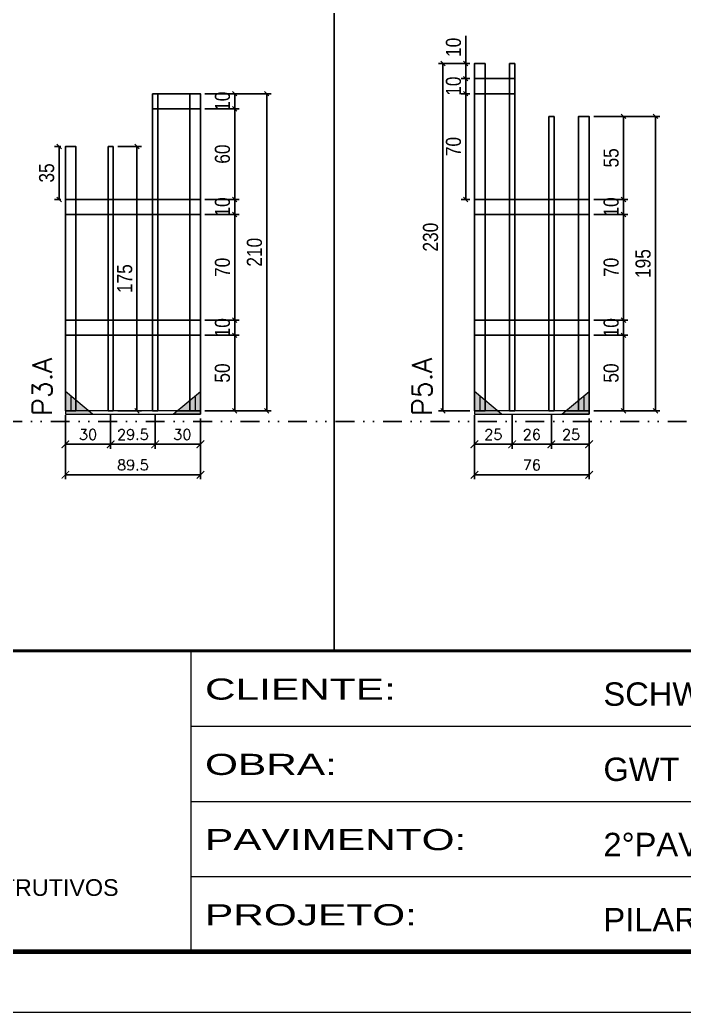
# Model space of a CAD drawing. Extents: x 13770 to 23315, y 867 to 16997.
# Drawn here: x 16296 to 16737, y 7758 to 8416 of the extents above; entities that cross this region are included whole.
import ezdxf

# ---------------------------------------------------------------- set-up
doc = ezdxf.new("R2010")
doc.units = 0
for name, pattern in [('CONTINUO', [0]), ('DASHED', [0.75, 0.5, -0.25]), ('DIVIDE2', [0.625, 0.25, -0.125, 0, -0.125, 0, -0.125]), ('HIDDEN', [0.375, 0.25, -0.125])]:
    doc.linetypes.add(name, pattern=pattern)
for name, color, linetype in [('COTA', 241, 'Continuous'), ('Nível', 160, 'Continuous'), ('SARR_2.2x10', 60, 'Continuous'), ('SARR_3.5x7', 81, 'Continuous'), ('SARR_7x7', 40, 'Continuous'), ('Texto Nível', 251, 'Continuous')]:
    doc.layers.add(name, color=color, linetype=linetype)
for name, color, linetype, lineweight in [('Folhas', 255, 'Continuous', 9), ('Madeira', 126, 'Continuous', 18), ('Sarr 2.2x7', 40, 'Continuous', 9), ('SARRAFO DE PRESSAO', 251, 'DASHED', 9), ('Texto Seção', 7, 'Continuous', 15)]:
    doc.layers.add(name, color=color, linetype=linetype, lineweight=lineweight)
doc.styles.add('ARIAL', font='arial.ttf')
doc.styles.add('COTA TECNICA', font='techl___.ttf', dxfattribs={"height": 10})
doc.styles.add('REGUA-120', font='ROMANS.shx', dxfattribs={"height": 15})
doc.styles.add('ROMANS', font='romans.shx')
doc.styles.add('Tecnologia', font='')
doc.styles.get('Tecnologia').set_extended_font_data('Forgotten Futurist')
doc.dimstyles.new('Cota Paínel', dxfattribs={"dimtxt": 7, "dimasz": 5, "dimexe": 3, "dimexo": 3, "dimgap": 3, "dimtad": 1, "dimdec": 1, "dimzin": 12, "dimdsep": 46, "dimtxsty": 'ROMANS', "dimblk": 'ARCHTICK', "dimcen": 0, "dimclrd": 4, "dimclre": 4, "dimclrt": 1, "dimadec": 1, "dimazin": 3, "dimtfac": 1, "dimtdec": 1, "dimtmove": 0, "dimatfit": 3, "dimldrblk": 'OBLIQUE', "dimfxl": 1, "dimtolj": 1, "dimtzin": 12, "dimarcsym": 0})
doc.dimstyles.new('PAINEL', dxfattribs={"dimtxt": 10, "dimasz": 3, "dimexe": 3, "dimexo": 3, "dimgap": 3, "dimtad": 1, "dimdec": 1, "dimzin": 12, "dimdsep": 46, "dimtxsty": 'COTA TECNICA', "dimblk1": 'OBLIQUE', "dimblk2": 'OBLIQUE', "dimsah": 1, "dimcen": 0.9, "dimclrd": 4, "dimclre": 4, "dimclrt": 240, "dimadec": 1, "dimazin": 3, "dimtfac": 1, "dimtdec": 1, "dimtmove": 0, "dimatfit": 3, "dimfxl": 1, "dimtolj": 1, "dimtzin": 12, "dimarcsym": 0})

# ---------------------------------------------------------------- blocks, each defined once
blk = doc.blocks.new('9999999999')
at = {"color": 30, "linetype": 'CONTINUO'}
for p, q in [((98564.56, 34230.21), (98564.56, 34429.45)), ((98564.56, 34379.64), (99583.98, 34379.64)), ((98564.56, 34329.83), (99487.98, 34329.83)), ((98564.56, 34280.02), (99487.98, 34280.02))]:
    blk.add_line(p, q, dxfattribs=at)
at = {"color": 30, "linetype": 'CONTINUO', "const_width": 2}
blk.add_lwpolyline([(99583.98, 34230.21), (99583.98, 34414.45, 0.414214), (99568.98, 34429.45), (98228.98, 34429.45, 0.414214), (98213.98, 34414.45), (98213.98, 34245.21, 0.414214), (98228.98, 34230.21), (99583.98, 34230.21)], format="xyb", dxfattribs=at)
at = {"layer": 'Folhas'}
blk.add_lwpolyline([(98138.98, 34190.21), (99623.98, 34190.21), (99623.98, 35240.21), (98138.98, 35240.21)], close=True, dxfattribs=at)
at = {"layer": 'Folhas', "color": 30, "const_width": 3}
blk.add_lwpolyline([(98213.98, 34230.21), (99583.98, 34230.21), (99583.98, 35200.21), (98213.98, 35200.21)], close=True, dxfattribs=at)
at = {"color": 7, "linetype": 'Continuous', "ltscale": 5, "style": 'ARIAL'}
for s, height, p in [('SCHWARTZ', 15.483, (98837.68, 34393.13)), ('GWT', 15.483, (98837.68, 34343.32)), ('2°PAVIMENTO', 15.4829, (98837.68, 34293.51)), ('NOVA SISTEMAS CONSTRUTIVOS', 11.0592, (98263.19, 34267.21)), ('PILARES', 15.483, (98837.68, 34243.7))]:
    blk.add_text(s, height=height, dxfattribs=at).set_placement(p)
at = {"layer": 'Folhas', "color": 7, "style": 'Tecnologia', "width": 1.5}
for s, p in [('CLIENTE:', (98573.65, 34397.17)), ('OBRA:', (98573.65, 34347.31)), ('PAVIMENTO:', (98573.65, 34297.5)), ('PROJETO:', (98573.65, 34247.69))]:
    blk.add_text(s, height=14, dxfattribs=at).set_placement(p)
blk = doc.blocks.new('_ArchTick')
at = {"color": 0, "linetype": 'ByBlock', "const_width": 0.15}
blk.add_lwpolyline([(-0.5, -0.5), (0.5, 0.5)], dxfattribs=at)
blk = doc.blocks.new('*D890')
at = {"layer": 'COTA', "color": 4, "lineweight": -2, "transparency": 16777216}
for p, q in [((16326.66, 8138.58), (16326.66, 8111.4)), ((16416.16, 8138.58), (16416.16, 8111.4)), ((16416.16, 8114.4), (16326.66, 8114.4))]:
    blk.add_line(p, q, dxfattribs=at)
at = {"layer": 'Defpoints', "color": 0, "transparency": 16777216}
for p in [(16326.66, 8141.58), (16416.16, 8141.58), (16326.66, 8114.4)]:
    blk.add_point(p, dxfattribs=at)
at = {"layer": 'COTA', "color": 4, "lineweight": -2, "transparency": 16777216, "xscale": 5, "yscale": 5, "zscale": 5, "rotation": 180}
blk.add_blockref('_ArchTick', (16326.66, 8114.4), dxfattribs=at)
at = {"layer": 'COTA', "color": 4, "lineweight": -2, "transparency": 16777216, "xscale": 5, "yscale": 5, "zscale": 5}
blk.add_blockref('_ArchTick', (16416.16, 8114.4), dxfattribs=at)
at = {"layer": 'COTA', "color": 1, "transparency": 16777216, "insert": (16371.41, 8120.9), "char_height": 7, "attachment_point": 5, "style": 'ROMANS'}
blk.add_mtext('\\A1;89.5', dxfattribs=at)
blk = doc.blocks.new('_Oblique')
at = {"color": 0, "linetype": 'ByBlock', "lineweight": -2}
blk.add_line((-0.5, -0.5), (0.5, 0.5), dxfattribs=at)
blk = doc.blocks.new('*D891')
at = {"layer": 'COTA', "color": 4, "lineweight": -2, "transparency": 16777216}
for p, q in [((16386.16, 8153.78), (16386.16, 8131.58)), ((16416.16, 8151.58), (16416.16, 8131.58)), ((16386.16, 8134.58), (16416.16, 8134.58))]:
    blk.add_line(p, q, dxfattribs=at)
at = {"layer": 'Defpoints', "color": 0, "transparency": 16777216}
for p in [(16386.16, 8156.78), (16416.16, 8154.58), (16416.16, 8134.58)]:
    blk.add_point(p, dxfattribs=at)
at = {"layer": 'COTA', "color": 4, "lineweight": -2, "transparency": 16777216, "xscale": 5, "yscale": 5, "zscale": 5, "rotation": 180}
blk.add_blockref('_ArchTick', (16386.16, 8134.58), dxfattribs=at)
at = {"layer": 'COTA', "color": 4, "lineweight": -2, "transparency": 16777216, "xscale": 5, "yscale": 5, "zscale": 5}
blk.add_blockref('_ArchTick', (16416.16, 8134.58), dxfattribs=at)
at = {"layer": 'COTA', "color": 1, "transparency": 16777216, "insert": (16404.16, 8141.08), "char_height": 7, "attachment_point": 5, "style": 'ROMANS'}
blk.add_mtext('\\A1;30', dxfattribs=at)
blk = doc.blocks.new('*D892')
at = {"layer": 'COTA', "color": 4, "lineweight": -2, "transparency": 16777216}
for p, q in [((16326.66, 8153.78), (16326.66, 8131.58)), ((16356.66, 8153.78), (16356.66, 8131.58)), ((16326.66, 8134.58), (16356.66, 8134.58))]:
    blk.add_line(p, q, dxfattribs=at)
at = {"layer": 'Defpoints', "color": 0, "transparency": 16777216}
for p in [(16326.66, 8156.78), (16356.66, 8156.78), (16356.66, 8134.58)]:
    blk.add_point(p, dxfattribs=at)
at = {"layer": 'COTA', "color": 4, "lineweight": -2, "transparency": 16777216, "xscale": 5, "yscale": 5, "zscale": 5, "rotation": 180}
blk.add_blockref('_ArchTick', (16326.66, 8134.58), dxfattribs=at)
at = {"layer": 'COTA', "color": 4, "lineweight": -2, "transparency": 16777216, "xscale": 5, "yscale": 5, "zscale": 5}
blk.add_blockref('_ArchTick', (16356.66, 8134.58), dxfattribs=at)
at = {"layer": 'COTA', "color": 1, "transparency": 16777216, "insert": (16341.66, 8141.08), "char_height": 7, "attachment_point": 5, "style": 'ROMANS'}
blk.add_mtext('\\A1;30', dxfattribs=at)
blk = doc.blocks.new('*D893')
at = {"layer": 'COTA', "color": 4, "lineweight": -2, "transparency": 16777216}
for p, q in [((16356.66, 8153.78), (16356.66, 8131.58)), ((16386.16, 8153.78), (16386.16, 8131.58)), ((16356.66, 8134.58), (16386.16, 8134.58))]:
    blk.add_line(p, q, dxfattribs=at)
at = {"layer": 'Defpoints', "color": 0, "transparency": 16777216}
for p in [(16356.66, 8156.78), (16386.16, 8156.78), (16386.16, 8134.58)]:
    blk.add_point(p, dxfattribs=at)
at = {"layer": 'COTA', "color": 4, "lineweight": -2, "transparency": 16777216, "xscale": 5, "yscale": 5, "zscale": 5, "rotation": 180}
blk.add_blockref('_ArchTick', (16356.66, 8134.58), dxfattribs=at)
at = {"layer": 'COTA', "color": 4, "lineweight": -2, "transparency": 16777216, "xscale": 5, "yscale": 5, "zscale": 5}
blk.add_blockref('_ArchTick', (16386.16, 8134.58), dxfattribs=at)
at = {"layer": 'COTA', "color": 1, "transparency": 16777216, "insert": (16371.41, 8141.08), "char_height": 7, "attachment_point": 5, "style": 'ROMANS'}
blk.add_mtext('\\A1;29.5', dxfattribs=at)
blk = doc.blocks.new('*D894')
at = {"layer": 'COTA', "color": 4, "lineweight": -2, "transparency": 16777216}
for p, q in [((16419.16, 8206.78), (16441.86, 8206.78)), ((16438.86, 8156.78), (16438.86, 8206.78)), ((16419.16, 8156.78), (16441.86, 8156.78))]:
    blk.add_line(p, q, dxfattribs=at)
at = {"layer": 'Defpoints', "color": 0, "transparency": 16777216}
for p in [(16416.16, 8206.78), (16438.86, 8206.78), (16416.16, 8156.78)]:
    blk.add_point(p, dxfattribs=at)
at = {"layer": 'COTA', "color": 4, "lineweight": -2, "transparency": 16777216, "xscale": 3, "yscale": 3, "zscale": 3}
for p, rotation in [((16438.86, 8206.78), 90), ((16438.86, 8156.78), 270)]:
    blk.add_blockref('_Oblique', p, dxfattribs=dict(at, rotation=rotation))
at = {"layer": 'COTA', "color": 240, "transparency": 16777216, "insert": (16430.75, 8181.78), "char_height": 10, "attachment_point": 5, "rotation": 90, "style": 'COTA TECNICA'}
blk.add_mtext('\\A1;50', dxfattribs=at)
blk = doc.blocks.new('*D895')
at = {"layer": 'COTA', "color": 4, "lineweight": -2, "transparency": 16777216}
for p, q in [((16419.16, 8216.78), (16441.86, 8216.78)), ((16438.86, 8206.78), (16438.86, 8216.78)), ((16419.16, 8206.78), (16441.86, 8206.78))]:
    blk.add_line(p, q, dxfattribs=at)
at = {"layer": 'Defpoints', "color": 0, "transparency": 16777216}
for p in [(16416.16, 8216.78), (16438.86, 8216.78), (16416.16, 8206.78)]:
    blk.add_point(p, dxfattribs=at)
at = {"layer": 'COTA', "color": 4, "lineweight": -2, "transparency": 16777216, "xscale": 3, "yscale": 3, "zscale": 3}
for p, rotation in [((16438.86, 8216.78), 90), ((16438.86, 8206.78), 270)]:
    blk.add_blockref('_Oblique', p, dxfattribs=dict(at, rotation=rotation))
at = {"layer": 'COTA', "color": 240, "transparency": 16777216, "insert": (16430.76, 8211.78), "char_height": 10, "attachment_point": 5, "rotation": 90, "style": 'COTA TECNICA'}
blk.add_mtext('\\A1;10', dxfattribs=at)
blk = doc.blocks.new('*D896')
at = {"layer": 'COTA', "color": 4, "lineweight": -2, "transparency": 16777216}
for p, q in [((16419.16, 8286.78), (16441.86, 8286.78)), ((16438.86, 8216.78), (16438.86, 8286.78)), ((16419.16, 8216.78), (16441.86, 8216.78))]:
    blk.add_line(p, q, dxfattribs=at)
at = {"layer": 'Defpoints', "color": 0, "transparency": 16777216}
for p in [(16416.16, 8286.78), (16438.86, 8286.78), (16416.16, 8216.78)]:
    blk.add_point(p, dxfattribs=at)
at = {"layer": 'COTA', "color": 4, "lineweight": -2, "transparency": 16777216, "xscale": 3, "yscale": 3, "zscale": 3}
for p, rotation in [((16438.86, 8286.78), 90), ((16438.86, 8216.78), 270)]:
    blk.add_blockref('_Oblique', p, dxfattribs=dict(at, rotation=rotation))
at = {"layer": 'COTA', "color": 240, "transparency": 16777216, "insert": (16430.76, 8251.78), "char_height": 10, "attachment_point": 5, "rotation": 90, "style": 'COTA TECNICA'}
blk.add_mtext('\\A1;70', dxfattribs=at)
blk = doc.blocks.new('*D897')
at = {"layer": 'COTA', "color": 4, "lineweight": -2, "transparency": 16777216}
for p, q in [((16419.16, 8296.78), (16441.86, 8296.78)), ((16438.86, 8286.78), (16438.86, 8296.78)), ((16419.16, 8286.78), (16441.86, 8286.78))]:
    blk.add_line(p, q, dxfattribs=at)
at = {"layer": 'Defpoints', "color": 0, "transparency": 16777216}
for p in [(16416.16, 8296.78), (16438.86, 8296.78), (16416.16, 8286.78)]:
    blk.add_point(p, dxfattribs=at)
at = {"layer": 'COTA', "color": 4, "lineweight": -2, "transparency": 16777216, "xscale": 3, "yscale": 3, "zscale": 3}
for p, rotation in [((16438.86, 8296.78), 90), ((16438.86, 8286.78), 270)]:
    blk.add_blockref('_Oblique', p, dxfattribs=dict(at, rotation=rotation))
at = {"layer": 'COTA', "color": 240, "transparency": 16777216, "insert": (16430.76, 8291.78), "char_height": 10, "attachment_point": 5, "rotation": 90, "style": 'COTA TECNICA'}
blk.add_mtext('\\A1;10', dxfattribs=at)
blk = doc.blocks.new('*D898')
at = {"layer": 'COTA', "color": 4, "lineweight": -2, "transparency": 16777216}
for p, q in [((16419.16, 8356.78), (16441.86, 8356.78)), ((16438.86, 8296.78), (16438.86, 8356.78)), ((16419.16, 8296.78), (16441.86, 8296.78))]:
    blk.add_line(p, q, dxfattribs=at)
at = {"layer": 'Defpoints', "color": 0, "transparency": 16777216}
for p in [(16416.16, 8356.78), (16438.86, 8356.78), (16416.16, 8296.78)]:
    blk.add_point(p, dxfattribs=at)
at = {"layer": 'COTA', "color": 4, "lineweight": -2, "transparency": 16777216, "xscale": 3, "yscale": 3, "zscale": 3}
for p, rotation in [((16438.86, 8356.78), 90), ((16438.86, 8296.78), 270)]:
    blk.add_blockref('_Oblique', p, dxfattribs=dict(at, rotation=rotation))
at = {"layer": 'COTA', "color": 240, "transparency": 16777216, "insert": (16430.76, 8326.78), "char_height": 10, "attachment_point": 5, "rotation": 90, "style": 'COTA TECNICA'}
blk.add_mtext('\\A1;60', dxfattribs=at)
blk = doc.blocks.new('*D899')
at = {"layer": 'COTA', "color": 4, "lineweight": -2, "transparency": 16777216}
for p, q in [((16419.16, 8366.78), (16463.07, 8366.78)), ((16460.07, 8366.78), (16460.07, 8156.78)), ((16419.16, 8156.78), (16463.07, 8156.78))]:
    blk.add_line(p, q, dxfattribs=at)
at = {"layer": 'Defpoints', "color": 0, "transparency": 16777216}
for p in [(16416.16, 8366.78), (16416.16, 8156.78), (16460.07, 8156.78)]:
    blk.add_point(p, dxfattribs=at)
at = {"layer": 'COTA', "color": 4, "lineweight": -2, "transparency": 16777216, "xscale": 3, "yscale": 3, "zscale": 3}
for p, rotation in [((16460.07, 8366.78), 90), ((16460.07, 8156.78), 270)]:
    blk.add_blockref('_Oblique', p, dxfattribs=dict(at, rotation=rotation))
at = {"layer": 'COTA', "color": 240, "transparency": 16777216, "insert": (16451.97, 8261.78), "char_height": 10, "attachment_point": 5, "rotation": 90, "style": 'COTA TECNICA'}
blk.add_mtext('\\A1;210', dxfattribs=at)
blk = doc.blocks.new('*D900')
at = {"layer": 'COTA', "color": 4, "lineweight": -2, "transparency": 16777216}
for p, q in [((16361.41, 8331.78), (16377.11, 8331.78)), ((16374.11, 8331.78), (16374.11, 8156.78)), ((16361.41, 8156.78), (16377.11, 8156.78))]:
    blk.add_line(p, q, dxfattribs=at)
at = {"layer": 'Defpoints', "color": 0, "transparency": 16777216}
for p in [(16358.41, 8331.78), (16358.41, 8156.78), (16374.11, 8156.78)]:
    blk.add_point(p, dxfattribs=at)
at = {"layer": 'COTA', "color": 4, "lineweight": -2, "transparency": 16777216, "xscale": 3, "yscale": 3, "zscale": 3}
for p, rotation in [((16374.11, 8331.78), 90), ((16374.11, 8156.78), 270)]:
    blk.add_blockref('_Oblique', p, dxfattribs=dict(at, rotation=rotation))
at = {"layer": 'COTA', "color": 240, "transparency": 16777216, "insert": (16366, 8244.28), "char_height": 10, "attachment_point": 5, "rotation": 90, "style": 'COTA TECNICA'}
blk.add_mtext('\\A1;175', dxfattribs=at)
blk = doc.blocks.new('*D889')
at = {"layer": 'COTA', "color": 4, "lineweight": -2, "transparency": 16777216}
for p, q in [((16419.16, 8366.78), (16441.86, 8366.78)), ((16438.86, 8356.78), (16438.86, 8366.78)), ((16419.16, 8356.78), (16441.86, 8356.78))]:
    blk.add_line(p, q, dxfattribs=at)
at = {"layer": 'Defpoints', "color": 0, "transparency": 16777216}
for p in [(16416.16, 8366.78), (16438.86, 8366.78), (16416.16, 8356.78)]:
    blk.add_point(p, dxfattribs=at)
at = {"layer": 'COTA', "color": 4, "lineweight": -2, "transparency": 16777216, "xscale": 3, "yscale": 3, "zscale": 3}
for p, rotation in [((16438.86, 8366.78), 90), ((16438.86, 8356.78), 270)]:
    blk.add_blockref('_Oblique', p, dxfattribs=dict(at, rotation=rotation))
at = {"layer": 'COTA', "color": 240, "transparency": 16777216, "insert": (16430.76, 8361.78), "char_height": 10, "attachment_point": 5, "rotation": 90, "style": 'COTA TECNICA'}
blk.add_mtext('\\A1;10', dxfattribs=at)
blk = doc.blocks.new('*D901')
at = {"layer": 'COTA', "color": 4, "lineweight": -2, "transparency": 16777216}
for p, q in [((16323.66, 8331.78), (16319.5, 8331.78)), ((16322.5, 8296.78), (16322.5, 8331.78)), ((16323.66, 8296.78), (16319.5, 8296.78))]:
    blk.add_line(p, q, dxfattribs=at)
at = {"layer": 'Defpoints', "color": 0, "transparency": 16777216}
for p in [(16322.5, 8331.78), (16326.66, 8331.78), (16326.66, 8296.78)]:
    blk.add_point(p, dxfattribs=at)
at = {"layer": 'COTA', "color": 4, "lineweight": -2, "transparency": 16777216, "xscale": 3, "yscale": 3, "zscale": 3}
for p, rotation in [((16322.5, 8331.78), 90), ((16322.5, 8296.78), 270)]:
    blk.add_blockref('_Oblique', p, dxfattribs=dict(at, rotation=rotation))
at = {"layer": 'COTA', "color": 240, "transparency": 16777216, "insert": (16314.28, 8314.28), "char_height": 10, "attachment_point": 5, "rotation": 90, "style": 'COTA TECNICA'}
blk.add_mtext('\\A1;35', dxfattribs=at)
blk = doc.blocks.new('*D949')
at = {"layer": 'COTA', "color": 4, "lineweight": -2, "transparency": 16777216}
for p, q in [((16597.73, 8138.58), (16597.73, 8111.4)), ((16673.73, 8138.58), (16673.73, 8111.4)), ((16673.73, 8114.4), (16597.73, 8114.4))]:
    blk.add_line(p, q, dxfattribs=at)
at = {"layer": 'Defpoints', "color": 0, "transparency": 16777216}
for p in [(16597.73, 8141.58), (16673.73, 8141.58), (16597.73, 8114.4)]:
    blk.add_point(p, dxfattribs=at)
at = {"layer": 'COTA', "color": 4, "lineweight": -2, "transparency": 16777216, "xscale": 5, "yscale": 5, "zscale": 5, "rotation": 180}
blk.add_blockref('_ArchTick', (16597.73, 8114.4), dxfattribs=at)
at = {"layer": 'COTA', "color": 4, "lineweight": -2, "transparency": 16777216, "xscale": 5, "yscale": 5, "zscale": 5}
blk.add_blockref('_ArchTick', (16673.73, 8114.4), dxfattribs=at)
at = {"layer": 'COTA', "color": 1, "transparency": 16777216, "insert": (16635.73, 8120.9), "char_height": 7, "attachment_point": 5, "style": 'ROMANS'}
blk.add_mtext('\\A1;76', dxfattribs=at)
blk = doc.blocks.new('*D950')
at = {"layer": 'COTA', "color": 4, "lineweight": -2, "transparency": 16777216}
for p, q in [((16648.73, 8153.78), (16648.73, 8131.58)), ((16673.73, 8151.58), (16673.73, 8131.58)), ((16648.73, 8134.58), (16673.73, 8134.58))]:
    blk.add_line(p, q, dxfattribs=at)
at = {"layer": 'Defpoints', "color": 0, "transparency": 16777216}
for p in [(16648.73, 8156.78), (16673.73, 8154.58), (16673.73, 8134.58)]:
    blk.add_point(p, dxfattribs=at)
at = {"layer": 'COTA', "color": 4, "lineweight": -2, "transparency": 16777216, "xscale": 5, "yscale": 5, "zscale": 5, "rotation": 180}
blk.add_blockref('_ArchTick', (16648.73, 8134.58), dxfattribs=at)
at = {"layer": 'COTA', "color": 4, "lineweight": -2, "transparency": 16777216, "xscale": 5, "yscale": 5, "zscale": 5}
blk.add_blockref('_ArchTick', (16673.73, 8134.58), dxfattribs=at)
at = {"layer": 'COTA', "color": 1, "transparency": 16777216, "insert": (16661.73, 8141.08), "char_height": 7, "attachment_point": 5, "style": 'ROMANS'}
blk.add_mtext('\\A1;25', dxfattribs=at)
blk = doc.blocks.new('*D951')
at = {"layer": 'COTA', "color": 4, "lineweight": -2, "transparency": 16777216}
for p, q in [((16597.73, 8153.78), (16597.73, 8131.58)), ((16622.73, 8153.78), (16622.73, 8131.58)), ((16597.73, 8134.58), (16622.73, 8134.58))]:
    blk.add_line(p, q, dxfattribs=at)
at = {"layer": 'Defpoints', "color": 0, "transparency": 16777216}
for p in [(16597.73, 8156.78), (16622.73, 8156.78), (16622.73, 8134.58)]:
    blk.add_point(p, dxfattribs=at)
at = {"layer": 'COTA', "color": 4, "lineweight": -2, "transparency": 16777216, "xscale": 5, "yscale": 5, "zscale": 5, "rotation": 180}
blk.add_blockref('_ArchTick', (16597.73, 8134.58), dxfattribs=at)
at = {"layer": 'COTA', "color": 4, "lineweight": -2, "transparency": 16777216, "xscale": 5, "yscale": 5, "zscale": 5}
blk.add_blockref('_ArchTick', (16622.73, 8134.58), dxfattribs=at)
at = {"layer": 'COTA', "color": 1, "transparency": 16777216, "insert": (16610.23, 8141.08), "char_height": 7, "attachment_point": 5, "style": 'ROMANS'}
blk.add_mtext('\\A1;25', dxfattribs=at)
blk = doc.blocks.new('*D952')
at = {"layer": 'COTA', "color": 4, "lineweight": -2, "transparency": 16777216}
for p, q in [((16622.73, 8153.78), (16622.73, 8131.58)), ((16648.73, 8153.78), (16648.73, 8131.58)), ((16622.73, 8134.58), (16648.73, 8134.58))]:
    blk.add_line(p, q, dxfattribs=at)
at = {"layer": 'Defpoints', "color": 0, "transparency": 16777216}
for p in [(16622.73, 8156.78), (16648.73, 8156.78), (16648.73, 8134.58)]:
    blk.add_point(p, dxfattribs=at)
at = {"layer": 'COTA', "color": 4, "lineweight": -2, "transparency": 16777216, "xscale": 5, "yscale": 5, "zscale": 5, "rotation": 180}
blk.add_blockref('_ArchTick', (16622.73, 8134.58), dxfattribs=at)
at = {"layer": 'COTA', "color": 4, "lineweight": -2, "transparency": 16777216, "xscale": 5, "yscale": 5, "zscale": 5}
blk.add_blockref('_ArchTick', (16648.73, 8134.58), dxfattribs=at)
at = {"layer": 'COTA', "color": 1, "transparency": 16777216, "insert": (16635.73, 8141.08), "char_height": 7, "attachment_point": 5, "style": 'ROMANS'}
blk.add_mtext('\\A1;26', dxfattribs=at)
blk = doc.blocks.new('*D953')
at = {"layer": 'COTA', "color": 4, "lineweight": -2, "transparency": 16777216}
for p, q in [((16676.73, 8206.78), (16699.43, 8206.78)), ((16696.43, 8156.78), (16696.43, 8206.78)), ((16676.73, 8156.78), (16699.43, 8156.78))]:
    blk.add_line(p, q, dxfattribs=at)
at = {"layer": 'Defpoints', "color": 0, "transparency": 16777216}
for p in [(16673.73, 8206.78), (16696.43, 8206.78), (16673.73, 8156.78)]:
    blk.add_point(p, dxfattribs=at)
at = {"layer": 'COTA', "color": 4, "lineweight": -2, "transparency": 16777216, "xscale": 3, "yscale": 3, "zscale": 3}
for p, rotation in [((16696.43, 8206.78), 90), ((16696.43, 8156.78), 270)]:
    blk.add_blockref('_Oblique', p, dxfattribs=dict(at, rotation=rotation))
at = {"layer": 'COTA', "color": 240, "transparency": 16777216, "insert": (16688.32, 8181.78), "char_height": 10, "attachment_point": 5, "rotation": 90, "style": 'COTA TECNICA'}
blk.add_mtext('\\A1;50', dxfattribs=at)
blk = doc.blocks.new('*D954')
at = {"layer": 'COTA', "color": 4, "lineweight": -2, "transparency": 16777216}
for p, q in [((16676.73, 8216.78), (16699.43, 8216.78)), ((16696.43, 8206.78), (16696.43, 8216.78)), ((16676.73, 8206.78), (16699.43, 8206.78))]:
    blk.add_line(p, q, dxfattribs=at)
at = {"layer": 'Defpoints', "color": 0, "transparency": 16777216}
for p in [(16673.73, 8216.78), (16696.43, 8216.78), (16673.73, 8206.78)]:
    blk.add_point(p, dxfattribs=at)
at = {"layer": 'COTA', "color": 4, "lineweight": -2, "transparency": 16777216, "xscale": 3, "yscale": 3, "zscale": 3}
for p, rotation in [((16696.43, 8216.78), 90), ((16696.43, 8206.78), 270)]:
    blk.add_blockref('_Oblique', p, dxfattribs=dict(at, rotation=rotation))
at = {"layer": 'COTA', "color": 240, "transparency": 16777216, "insert": (16688.33, 8211.78), "char_height": 10, "attachment_point": 5, "rotation": 90, "style": 'COTA TECNICA'}
blk.add_mtext('\\A1;10', dxfattribs=at)
blk = doc.blocks.new('*D955')
at = {"layer": 'COTA', "color": 4, "lineweight": -2, "transparency": 16777216}
for p, q in [((16676.73, 8286.78), (16699.43, 8286.78)), ((16696.43, 8216.78), (16696.43, 8286.78)), ((16676.73, 8216.78), (16699.43, 8216.78))]:
    blk.add_line(p, q, dxfattribs=at)
at = {"layer": 'Defpoints', "color": 0, "transparency": 16777216}
for p in [(16673.73, 8286.78), (16696.43, 8286.78), (16673.73, 8216.78)]:
    blk.add_point(p, dxfattribs=at)
at = {"layer": 'COTA', "color": 4, "lineweight": -2, "transparency": 16777216, "xscale": 3, "yscale": 3, "zscale": 3}
for p, rotation in [((16696.43, 8286.78), 90), ((16696.43, 8216.78), 270)]:
    blk.add_blockref('_Oblique', p, dxfattribs=dict(at, rotation=rotation))
at = {"layer": 'COTA', "color": 240, "transparency": 16777216, "insert": (16688.33, 8251.78), "char_height": 10, "attachment_point": 5, "rotation": 90, "style": 'COTA TECNICA'}
blk.add_mtext('\\A1;70', dxfattribs=at)
blk = doc.blocks.new('*D956')
at = {"layer": 'COTA', "color": 4, "lineweight": -2, "transparency": 16777216}
for p, q in [((16676.73, 8296.78), (16699.43, 8296.78)), ((16696.43, 8286.78), (16696.43, 8296.78)), ((16676.73, 8286.78), (16699.43, 8286.78))]:
    blk.add_line(p, q, dxfattribs=at)
at = {"layer": 'Defpoints', "color": 0, "transparency": 16777216}
for p in [(16673.73, 8296.78), (16696.43, 8296.78), (16673.73, 8286.78)]:
    blk.add_point(p, dxfattribs=at)
at = {"layer": 'COTA', "color": 4, "lineweight": -2, "transparency": 16777216, "xscale": 3, "yscale": 3, "zscale": 3}
for p, rotation in [((16696.43, 8296.78), 90), ((16696.43, 8286.78), 270)]:
    blk.add_blockref('_Oblique', p, dxfattribs=dict(at, rotation=rotation))
at = {"layer": 'COTA', "color": 240, "transparency": 16777216, "insert": (16688.33, 8291.78), "char_height": 10, "attachment_point": 5, "rotation": 90, "style": 'COTA TECNICA'}
blk.add_mtext('\\A1;10', dxfattribs=at)
blk = doc.blocks.new('*D957')
at = {"layer": 'COTA', "color": 4, "lineweight": -2, "transparency": 16777216}
for p, q in [((16676.73, 8351.78), (16699.43, 8351.78)), ((16696.43, 8296.78), (16696.43, 8351.78)), ((16676.73, 8296.78), (16699.43, 8296.78))]:
    blk.add_line(p, q, dxfattribs=at)
at = {"layer": 'Defpoints', "color": 0, "transparency": 16777216}
for p in [(16673.73, 8351.78), (16696.43, 8351.78), (16673.73, 8296.78)]:
    blk.add_point(p, dxfattribs=at)
at = {"layer": 'COTA', "color": 4, "lineweight": -2, "transparency": 16777216, "xscale": 3, "yscale": 3, "zscale": 3}
for p, rotation in [((16696.43, 8351.78), 90), ((16696.43, 8296.78), 270)]:
    blk.add_blockref('_Oblique', p, dxfattribs=dict(at, rotation=rotation))
at = {"layer": 'COTA', "color": 240, "transparency": 16777216, "insert": (16688.32, 8324.28), "char_height": 10, "attachment_point": 5, "rotation": 90, "style": 'COTA TECNICA'}
blk.add_mtext('\\A1;55', dxfattribs=at)
blk = doc.blocks.new('*D960')
at = {"layer": 'COTA', "color": 4, "lineweight": -2, "transparency": 16777216}
for p, q in [((16676.73, 8351.78), (16720.65, 8351.78)), ((16717.65, 8351.78), (16717.65, 8156.78)), ((16676.73, 8156.78), (16720.65, 8156.78))]:
    blk.add_line(p, q, dxfattribs=at)
at = {"layer": 'Defpoints', "color": 0, "transparency": 16777216}
for p in [(16673.73, 8351.78), (16673.73, 8156.78), (16717.65, 8156.78)]:
    blk.add_point(p, dxfattribs=at)
at = {"layer": 'COTA', "color": 4, "lineweight": -2, "transparency": 16777216, "xscale": 3, "yscale": 3, "zscale": 3}
for p, rotation in [((16717.65, 8351.78), 90), ((16717.65, 8156.78), 270)]:
    blk.add_blockref('_Oblique', p, dxfattribs=dict(at, rotation=rotation))
at = {"layer": 'COTA', "color": 240, "transparency": 16777216, "insert": (16709.51, 8254.28), "char_height": 10, "attachment_point": 5, "rotation": 90, "style": 'COTA TECNICA'}
blk.add_mtext('\\A1;195', dxfattribs=at)
blk = doc.blocks.new('*D962')
at = {"layer": 'COTA', "color": 4, "lineweight": -2, "transparency": 16777216}
for p, q in [((16594.73, 8386.78), (16573.87, 8386.78)), ((16576.87, 8156.78), (16576.87, 8386.78)), ((16594.73, 8156.78), (16573.87, 8156.78))]:
    blk.add_line(p, q, dxfattribs=at)
at = {"layer": 'Defpoints', "color": 0, "transparency": 16777216}
for p in [(16576.87, 8386.78), (16597.73, 8386.78), (16597.73, 8156.78)]:
    blk.add_point(p, dxfattribs=at)
at = {"layer": 'COTA', "color": 4, "lineweight": -2, "transparency": 16777216, "xscale": 3, "yscale": 3, "zscale": 3}
for p, rotation in [((16576.87, 8386.78), 90), ((16576.87, 8156.78), 270)]:
    blk.add_blockref('_Oblique', p, dxfattribs=dict(at, rotation=rotation))
at = {"layer": 'COTA', "color": 240, "transparency": 16777216, "insert": (16568.65, 8271.78), "char_height": 10, "attachment_point": 5, "rotation": 90, "style": 'COTA TECNICA'}
blk.add_mtext('\\A1;230', dxfattribs=at)
blk = doc.blocks.new('*D963')
at = {"layer": 'COTA', "color": 4, "lineweight": -2, "transparency": 16777216}
for p, q in [((16594.73, 8366.78), (16588.94, 8366.78)), ((16591.94, 8296.78), (16591.94, 8366.78)), ((16594.73, 8296.78), (16588.94, 8296.78))]:
    blk.add_line(p, q, dxfattribs=at)
at = {"layer": 'Defpoints', "color": 0, "transparency": 16777216}
for p in [(16591.94, 8366.78), (16597.73, 8366.78), (16597.73, 8296.78)]:
    blk.add_point(p, dxfattribs=at)
at = {"layer": 'COTA', "color": 4, "lineweight": -2, "transparency": 16777216, "xscale": 3, "yscale": 3, "zscale": 3}
for p, rotation in [((16591.94, 8366.78), 90), ((16591.94, 8296.78), 270)]:
    blk.add_blockref('_Oblique', p, dxfattribs=dict(at, rotation=rotation))
at = {"layer": 'COTA', "color": 240, "transparency": 16777216, "insert": (16583.84, 8331.78), "char_height": 10, "attachment_point": 5, "rotation": 90, "style": 'COTA TECNICA'}
blk.add_mtext('\\A1;70', dxfattribs=at)
blk = doc.blocks.new('*D964')
at = {"layer": 'COTA', "color": 4, "lineweight": -2, "transparency": 16777216}
for p, q in [((16594.73, 8376.78), (16588.94, 8376.78)), ((16591.94, 8366.78), (16591.94, 8376.78)), ((16594.73, 8366.78), (16588.94, 8366.78))]:
    blk.add_line(p, q, dxfattribs=at)
at = {"layer": 'Defpoints', "color": 0, "transparency": 16777216}
for p in [(16591.94, 8376.78), (16597.73, 8376.78), (16597.73, 8366.78)]:
    blk.add_point(p, dxfattribs=at)
at = {"layer": 'COTA', "color": 4, "lineweight": -2, "transparency": 16777216, "xscale": 3, "yscale": 3, "zscale": 3}
for p, rotation in [((16591.94, 8376.78), 90), ((16591.94, 8366.78), 270)]:
    blk.add_blockref('_Oblique', p, dxfattribs=dict(at, rotation=rotation))
at = {"layer": 'COTA', "color": 240, "transparency": 16777216, "insert": (16583.84, 8371.78), "char_height": 10, "attachment_point": 5, "rotation": 90, "style": 'COTA TECNICA'}
blk.add_mtext('\\A1;10', dxfattribs=at)
blk = doc.blocks.new('*D965')
at = {"layer": 'COTA', "color": 4, "lineweight": -2, "transparency": 16777216}
for p, q in [((16591.94, 8386.78), (16591.94, 8405.21)), ((16594.73, 8386.78), (16588.94, 8386.78)), ((16591.94, 8376.78), (16591.94, 8386.78)), ((16594.73, 8376.78), (16588.94, 8376.78))]:
    blk.add_line(p, q, dxfattribs=at)
at = {"layer": 'Defpoints', "color": 0, "transparency": 16777216}
for p in [(16591.94, 8386.78), (16597.73, 8386.78), (16597.73, 8376.78)]:
    blk.add_point(p, dxfattribs=at)
at = {"layer": 'COTA', "color": 4, "lineweight": -2, "transparency": 16777216, "xscale": 3, "yscale": 3, "zscale": 3}
for p, rotation in [((16591.94, 8386.78), 90), ((16591.94, 8376.78), 270)]:
    blk.add_blockref('_Oblique', p, dxfattribs=dict(at, rotation=rotation))
at = {"layer": 'COTA', "color": 240, "transparency": 16777216, "insert": (16583.84, 8397.49), "char_height": 10, "attachment_point": 5, "rotation": 90, "style": 'COTA TECNICA'}
blk.add_mtext('\\A1;10', dxfattribs=at)

msp = doc.modelspace()

# ---------------------------------------------------------------- hatches: boundary and pattern name
at = {"layer": 'Madeira'}
h = msp.add_hatch(color=252, dxfattribs=at)
h.dxf.hatch_style = 2
h.paths.add_polyline_path([(16326.66, 8169.58), (16326.66, 8154.58), (16344.66, 8154.58)])
h = msp.add_hatch(color=252, dxfattribs=at)
h.dxf.hatch_style = 2
h.paths.add_polyline_path([(16416.16, 8169.58), (16416.16, 8154.58), (16398.16, 8154.58)])
h = msp.add_hatch(color=252, dxfattribs=at)
h.dxf.hatch_style = 2
h.paths.add_polyline_path([(16597.73, 8169.58), (16597.73, 8154.58), (16615.73, 8154.58)])
h = msp.add_hatch(color=252, dxfattribs=at)
h.dxf.hatch_style = 2
h.paths.add_polyline_path([(16673.73, 8169.58), (16673.73, 8154.58), (16655.73, 8154.58)])

# ---------------------------------------------------------------- linework, layer by layer
at = {"layer": 'Madeira', "color": 1, "linetype": 'HIDDEN'}
for p, q in [((16330.16, 8166.08), (16330.16, 8156.78)), ((16330.16, 8166.08), (16330.16, 8156.78)), ((16412.66, 8166.08), (16412.66, 8156.78)), ((16412.66, 8166.08), (16412.66, 8156.78)), ((16601.23, 8166.08), (16601.23, 8156.78)), ((16601.23, 8166.08), (16601.23, 8156.78)), ((16670.23, 8166.08), (16670.23, 8156.78)), ((16670.23, 8166.08), (16670.23, 8156.78)), ((16336.49, 8156.78), (16326.66, 8156.78)), ((16336.49, 8156.78), (16326.66, 8156.78)), ((16342.46, 8156.78), (16326.66, 8156.78)), ((16333.66, 8162.58), (16333.66, 8156.78)), ((16400.36, 8156.78), (16416.16, 8156.78)), ((16406.33, 8156.78), (16416.16, 8156.78)), ((16406.33, 8156.78), (16416.16, 8156.78)), ((16607.56, 8156.78), (16597.73, 8156.78)), ((16607.56, 8156.78), (16597.73, 8156.78)), ((16613.53, 8156.78), (16597.73, 8156.78)), ((16604.73, 8162.58), (16604.73, 8156.78)), ((16657.93, 8156.78), (16673.73, 8156.78)), ((16663.9, 8156.78), (16673.73, 8156.78)), ((16663.9, 8156.78), (16673.73, 8156.78))]:
    msp.add_line(p, q, dxfattribs=at)
at = {"layer": 'Madeira'}
for p, q in [((16326.66, 8156.78), (16326.66, 8154.58)), ((16326.66, 8156.78), (16326.66, 8154.58)), ((16326.66, 8156.78), (16326.66, 8154.58)), ((16597.73, 8156.78), (16597.73, 8154.58)), ((16597.73, 8156.78), (16597.73, 8154.58)), ((16597.73, 8156.78), (16597.73, 8154.58))]:
    msp.add_line(p, q, dxfattribs=at)
at = {"layer": 'Madeira', "color": 0}
for points in [[(16326.66, 8169.58), (16326.66, 8154.58), (16344.66, 8154.58), (16326.66, 8169.58)], [(16416.16, 8169.58), (16416.16, 8154.58), (16398.16, 8154.58), (16416.16, 8169.58)], [(16597.73, 8169.58), (16597.73, 8154.58), (16615.73, 8154.58), (16597.73, 8169.58)], [(16673.73, 8169.58), (16673.73, 8154.58), (16655.73, 8154.58), (16673.73, 8169.58)]]:
    msp.add_lwpolyline(points, dxfattribs=at)
at = {"layer": 'Nível', "color": 4, "linetype": 'DIVIDE2', "ltscale": 50}
msp.add_line((13769.54, 8149.58), (21112.79, 8149.58), dxfattribs=at)
at = {"layer": 'Sarr 2.2x7'}
for points in [[(16416.16, 8156.78), (16326.66, 8156.78), (16326.66, 8154.58), (16416.16, 8154.58)], [(16673.73, 8156.78), (16597.73, 8156.78), (16597.73, 8154.58), (16673.73, 8154.58)]]:
    msp.add_lwpolyline(points, close=True, dxfattribs=at)
at = {"layer": 'SARR_2.2x10'}
for points in [[(16597.73, 8376.78), (16624.48, 8376.78), (16624.48, 8366.78), (16597.73, 8366.78)], [(16384.41, 8366.78), (16416.16, 8366.78), (16416.16, 8356.78), (16384.41, 8356.78)], [(16326.66, 8296.78), (16416.16, 8296.78), (16416.16, 8286.78), (16326.66, 8286.78)], [(16597.73, 8296.78), (16673.73, 8296.78), (16673.73, 8286.78), (16597.73, 8286.78)], [(16326.66, 8216.78), (16416.16, 8216.78), (16416.16, 8206.78), (16326.66, 8206.78)], [(16597.73, 8216.78), (16673.73, 8216.78), (16673.73, 8206.78), (16597.73, 8206.78)]]:
    msp.add_lwpolyline(points, close=True, dxfattribs=at)
at = {"layer": 'SARR_3.5x7'}
for p, q in [((16620.98, 8156.78), (16620.98, 8386.78)), ((16620.98, 8386.78), (16622.73, 8386.78)), ((16624.48, 8386.78), (16622.73, 8386.78)), ((16624.48, 8156.78), (16624.48, 8386.78)), ((16384.41, 8156.78), (16384.41, 8366.78)), ((16384.41, 8366.78), (16386.16, 8366.78)), ((16387.91, 8366.78), (16386.16, 8366.78)), ((16387.91, 8156.78), (16387.91, 8366.78)), ((16646.98, 8156.78), (16646.98, 8351.78)), ((16646.98, 8351.78), (16648.73, 8351.78)), ((16650.48, 8351.78), (16648.73, 8351.78)), ((16650.48, 8156.78), (16650.48, 8351.78)), ((16354.91, 8156.78), (16354.91, 8331.78)), ((16354.91, 8331.78), (16356.66, 8331.78)), ((16358.41, 8331.78), (16356.66, 8331.78)), ((16358.41, 8156.78), (16358.41, 8331.78)), ((16354.91, 8156.78), (16356.66, 8156.78)), ((16358.41, 8156.78), (16356.66, 8156.78)), ((16384.41, 8156.78), (16386.16, 8156.78)), ((16387.91, 8156.78), (16386.16, 8156.78)), ((16620.98, 8156.78), (16622.73, 8156.78)), ((16624.48, 8156.78), (16622.73, 8156.78)), ((16646.98, 8156.78), (16648.73, 8156.78)), ((16650.48, 8156.78), (16648.73, 8156.78))]:
    msp.add_line(p, q, dxfattribs=at)
at = {"layer": 'SARR_7x7'}
for points in [[(16597.73, 8156.78), (16604.73, 8156.78), (16604.73, 8386.78), (16597.73, 8386.78)], [(16409.16, 8156.78), (16416.16, 8156.78), (16416.16, 8366.78), (16409.16, 8366.78)], [(16666.73, 8156.78), (16673.73, 8156.78), (16673.73, 8351.78), (16666.73, 8351.78)], [(16326.66, 8156.78), (16333.66, 8156.78), (16333.66, 8331.78), (16326.66, 8331.78)]]:
    msp.add_lwpolyline(points, close=True, dxfattribs=at)
at = {"layer": 'Texto Nível'}
msp.add_line((16504.85, 8768.49), (16504.85, 7997.74), dxfattribs=at)

# ---------------------------------------------------------------- block references
at = {"layer": 'SARRAFO DE PRESSAO', "color": 6, "linetype": 'ByBlock'}
msp.add_blockref('9999999999', (-82154.48, -26431.71), dxfattribs=at)

# ---------------------------------------------------------------- texts
at = {"layer": 'Texto Seção', "style": 'REGUA-120'}
for s, p in [('P3.A', (16317.76, 8153.46)), ('P5.A', (16569.56, 8153.46))]:
    msp.add_text(s, height=13, rotation=90, dxfattribs=at).set_placement(p)

# ---------------------------------------------------------------- dimensions: what is measured, and where the dimension line sits
at = {"layer": 'COTA'}
for base, p1, p2, angle, dimstyle, picture, middle in [((16591.94, 8386.78), (16597.73, 8376.78), (16597.73, 8386.78), 90, 'PAINEL', '*D965', (16583.84, 8397.49)), ((16576.87, 8386.78), (16597.73, 8156.78), (16597.73, 8386.78), 90, 'PAINEL', '*D962', (16568.65, 8271.78)), ((16460.07, 8156.78), (16416.16, 8366.78), (16416.16, 8156.78), 90, 'PAINEL', '*D899', (16451.97, 8261.78)), ((16591.94, 8366.78), (16597.73, 8296.78), (16597.73, 8366.78), 90, 'PAINEL', '*D963', (16583.84, 8331.78)), ((16438.86, 8356.78), (16416.16, 8296.78), (16416.16, 8356.78), 90, 'PAINEL', '*D898', (16430.76, 8326.78)), ((16696.43, 8351.78), (16673.73, 8296.78), (16673.73, 8351.78), 90, 'PAINEL', '*D957', (16688.32, 8324.28)), ((16717.65, 8156.78), (16673.73, 8351.78), (16673.73, 8156.78), 90, 'PAINEL', '*D960', (16709.51, 8254.28)), ((16322.5, 8331.78), (16326.66, 8296.78), (16326.66, 8331.78), 90, 'PAINEL', '*D901', (16314.28, 8314.28)), ((16374.11, 8156.78), (16358.41, 8331.78), (16358.41, 8156.78), 90, 'PAINEL', '*D900', (16366, 8244.28)), ((16438.86, 8286.78), (16416.16, 8216.78), (16416.16, 8286.78), 90, 'PAINEL', '*D896', (16430.76, 8251.78)), ((16696.43, 8286.78), (16673.73, 8216.78), (16673.73, 8286.78), 90, 'PAINEL', '*D955', (16688.33, 8251.78)), ((16438.86, 8206.78), (16416.16, 8156.78), (16416.16, 8206.78), 90, 'PAINEL', '*D894', (16430.75, 8181.78)), ((16696.43, 8206.78), (16673.73, 8156.78), (16673.73, 8206.78), 90, 'PAINEL', '*D953', (16688.32, 8181.78)), ((16326.66, 8114.4), (16416.16, 8141.58), (16326.66, 8141.58), 180, 'Cota Paínel', '*D890', (16371.41, 8120.9)), ((16597.73, 8114.4), (16673.73, 8141.58), (16597.73, 8141.58), 180, 'Cota Paínel', '*D949', (16635.73, 8120.9))]:
    dim = msp.add_linear_dim(base=base, p1=p1, p2=p2, angle=angle, dimstyle=dimstyle, dxfattribs=at)
    dim.commit()
    dim.dimension.update_dxf_attribs({"geometry": picture, "text_midpoint": middle})
for base, p1, p2, picture, middle in [((16591.94, 8376.78), (16597.73, 8366.78), (16597.73, 8376.78), '*D964', (16591.94, 8371.78)), ((16438.86, 8366.78), (16416.16, 8356.78), (16416.16, 8366.78), '*D889', (16438.86, 8361.78)), ((16438.86, 8296.78), (16416.16, 8286.78), (16416.16, 8296.78), '*D897', (16438.86, 8291.78)), ((16696.43, 8296.78), (16673.73, 8286.78), (16673.73, 8296.78), '*D956', (16696.43, 8291.78)), ((16438.86, 8216.78), (16416.16, 8206.78), (16416.16, 8216.78), '*D895', (16438.86, 8211.78)), ((16696.43, 8216.78), (16673.73, 8206.78), (16673.73, 8216.78), '*D954', (16696.43, 8211.78))]:
    dim = msp.add_linear_dim(base=base, p1=p1, p2=p2, angle=90, dimstyle='PAINEL', dxfattribs=at)
    dim.commit()
    dim.dimension.update_dxf_attribs({"geometry": picture, "text_midpoint": middle, "dimtype": 160})
for base, p1, p2, picture, middle in [((16356.66, 8134.58), (16326.66, 8156.78), (16356.66, 8156.78), '*D892', (16341.66, 8141.08)), ((16386.16, 8134.58), (16356.66, 8156.78), (16386.16, 8156.78), '*D893', (16371.41, 8141.08)), ((16622.73, 8134.58), (16597.73, 8156.78), (16622.73, 8156.78), '*D951', (16610.23, 8141.08)), ((16648.73, 8134.58), (16622.73, 8156.78), (16648.73, 8156.78), '*D952', (16635.73, 8141.08))]:
    dim = msp.add_linear_dim(base=base, p1=p1, p2=p2, dimstyle='Cota Paínel', dxfattribs=at)
    dim.commit()
    dim.dimension.update_dxf_attribs({"geometry": picture, "text_midpoint": middle})
for base, p1, p2, picture, middle in [((16416.16, 8134.58), (16386.16, 8156.78), (16416.16, 8154.58), '*D891', (16404.16, 8134.58)), ((16673.73, 8134.58), (16648.73, 8156.78), (16673.73, 8154.58), '*D950', (16661.73, 8134.58))]:
    dim = msp.add_linear_dim(base=base, p1=p1, p2=p2, dimstyle='Cota Paínel', dxfattribs=at)
    dim.commit()
    dim.dimension.update_dxf_attribs({"geometry": picture, "text_midpoint": middle, "dimtype": 160})

doc.saveas('drawing.dxf')
